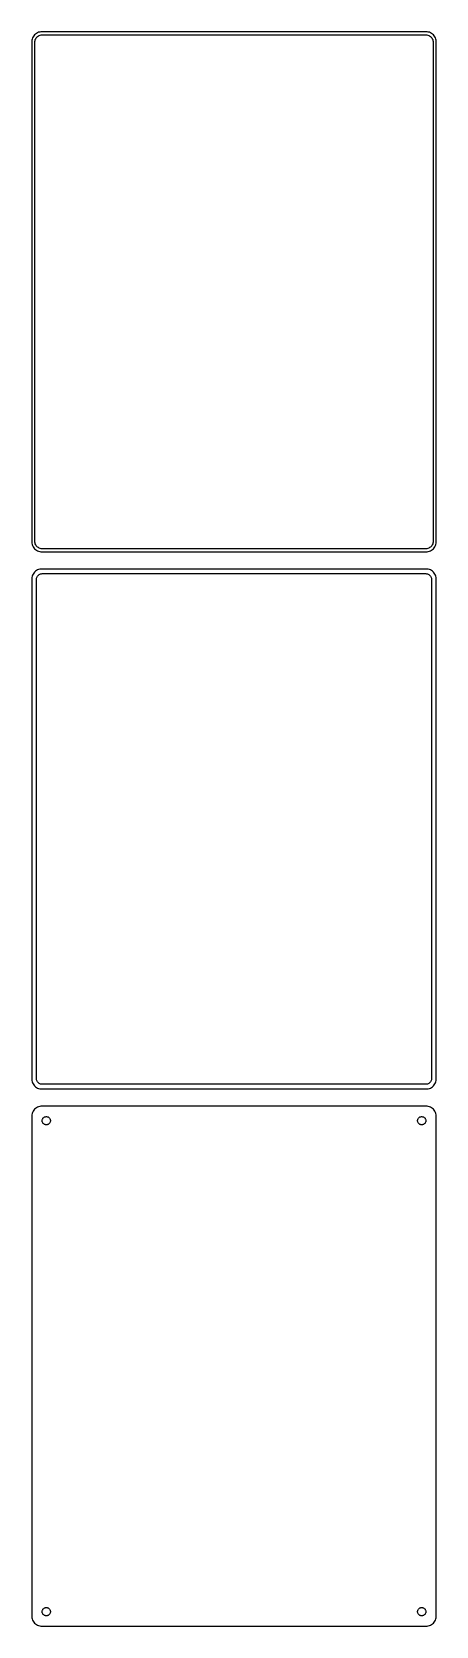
# Model space of a CAD drawing. Header units: metres. Extents: x -105 to 105, y 702 to 1530.
import ezdxf

# ---------------------------------------------------------------- set-up
doc = ezdxf.new("R2010")
doc.units = ezdxf.units.M

msp = doc.modelspace()

# ---------------------------------------------------------------- linework, layer by layer
for p, q in [((-104.961, 1525.63), (-105, 1525)), ((-105, 1525), (-105, 1265)), ((-104.843, 1526.24), (-104.961, 1525.63)), ((-104.649, 1526.84), (-104.843, 1526.24)), ((-104.382, 1527.41), (-104.649, 1526.84)), ((-104.045, 1527.94), (-104.382, 1527.41)), ((-103.645, 1528.42), (-104.045, 1527.94)), ((-103.187, 1528.85), (-103.645, 1528.42)), ((-103.5, 1524.5), (-103.468, 1525)), ((-103.5, 1265.5), (-103.5, 1524.5)), ((-103.468, 1525), (-103.374, 1525.49)), ((-103.374, 1525.49), (-103.219, 1525.97)), ((-103.219, 1525.97), (-103.005, 1526.43)), ((-102.679, 1529.22), (-103.187, 1528.85)), ((-103.005, 1526.43), (-102.736, 1526.85)), ((-102.736, 1526.85), (-102.416, 1527.24)), ((-102.129, 1529.52), (-102.679, 1529.22)), ((-102.416, 1527.24), (-102.05, 1527.58)), ((-101.545, 1529.76), (-102.129, 1529.52)), ((-102.05, 1527.58), (-101.643, 1527.88)), ((-101.643, 1527.88), (-101.203, 1528.12)), ((-100.937, 1529.91), (-101.545, 1529.76)), ((-101.203, 1528.12), (-100.736, 1528.3)), ((-100.314, 1529.99), (-100.937, 1529.91)), ((-100.736, 1528.3), (-100.25, 1528.43)), ((100.314, 1529.99), (-100.314, 1529.99)), ((-100.25, 1528.43), (-99.7512, 1528.49)), ((-99.7512, 1528.49), (99.7512, 1528.49)), ((99.7512, 1528.49), (100.25, 1528.43)), ((100.25, 1528.43), (100.736, 1528.3)), ((100.937, 1529.91), (100.314, 1529.99)), ((100.736, 1528.3), (101.203, 1528.12)), ((101.545, 1529.76), (100.937, 1529.91)), ((101.203, 1528.12), (101.643, 1527.88)), ((102.129, 1529.52), (101.545, 1529.76)), ((101.643, 1527.88), (102.05, 1527.58)), ((102.05, 1527.58), (102.416, 1527.24)), ((102.679, 1529.22), (102.129, 1529.52)), ((102.416, 1527.24), (102.736, 1526.85)), ((103.187, 1528.85), (102.679, 1529.22)), ((102.736, 1526.85), (103.005, 1526.43)), ((103.005, 1526.43), (103.219, 1525.97)), ((103.645, 1528.42), (103.187, 1528.85)), ((103.219, 1525.97), (103.374, 1525.49)), ((103.374, 1525.49), (103.468, 1525)), ((103.468, 1525), (103.5, 1524.5)), ((103.5, 1524.5), (103.5, 1265.5)), ((104.045, 1527.94), (103.645, 1528.42)), ((104.382, 1527.41), (104.045, 1527.94)), ((104.649, 1526.84), (104.382, 1527.41)), ((104.843, 1526.24), (104.649, 1526.84)), ((104.961, 1525.63), (104.843, 1526.24)), ((105, 1525), (104.961, 1525.63)), ((105, 1265), (105, 1525)), ((-105, 1265), (-104.961, 1264.37)), ((-104.961, 1264.37), (-104.843, 1263.76)), ((-104.843, 1263.76), (-104.649, 1263.16)), ((-104.649, 1263.16), (-104.382, 1262.59)), ((-104.382, 1262.59), (-104.045, 1262.06)), ((-104.045, 1262.06), (-103.645, 1261.58)), ((-103.645, 1261.58), (-103.187, 1261.15)), ((-103.468, 1265), (-103.5, 1265.5)), ((-103.374, 1264.51), (-103.468, 1265)), ((-103.219, 1264.03), (-103.374, 1264.51)), ((-103.005, 1263.57), (-103.219, 1264.03)), ((-103.187, 1261.15), (-102.679, 1260.78)), ((-102.736, 1263.15), (-103.005, 1263.57)), ((-102.416, 1262.76), (-102.736, 1263.15)), ((-102.679, 1260.78), (-102.129, 1260.48)), ((-102.05, 1262.42), (-102.416, 1262.76)), ((-102.129, 1260.48), (-101.545, 1260.24)), ((-101.643, 1262.12), (-102.05, 1262.42)), ((-101.203, 1261.88), (-101.643, 1262.12)), ((-101.545, 1260.24), (-100.937, 1260.09)), ((-100.736, 1261.7), (-101.203, 1261.88)), ((-100.937, 1260.09), (-100.314, 1260.01)), ((-100.25, 1261.57), (-100.736, 1261.7)), ((-100.314, 1260.01), (100.314, 1260.01)), ((-99.7512, 1261.51), (-100.25, 1261.57)), ((99.7512, 1261.51), (-99.7512, 1261.51)), ((100.25, 1261.57), (99.7512, 1261.51)), ((100.736, 1261.7), (100.25, 1261.57)), ((100.314, 1260.01), (100.937, 1260.09)), ((101.203, 1261.88), (100.736, 1261.7)), ((100.937, 1260.09), (101.545, 1260.24)), ((101.643, 1262.12), (101.203, 1261.88)), ((101.545, 1260.24), (102.129, 1260.48)), ((102.05, 1262.42), (101.643, 1262.12)), ((102.416, 1262.76), (102.05, 1262.42)), ((102.129, 1260.48), (102.679, 1260.78)), ((102.736, 1263.15), (102.416, 1262.76)), ((102.679, 1260.78), (103.187, 1261.15)), ((103.005, 1263.57), (102.736, 1263.15)), ((103.219, 1264.03), (103.005, 1263.57)), ((103.187, 1261.15), (103.645, 1261.58)), ((103.374, 1264.51), (103.219, 1264.03)), ((103.468, 1265), (103.374, 1264.51)), ((103.5, 1265.5), (103.468, 1265)), ((103.645, 1261.58), (104.045, 1262.06)), ((104.045, 1262.06), (104.382, 1262.59)), ((104.382, 1262.59), (104.649, 1263.16)), ((104.649, 1263.16), (104.843, 1263.76)), ((104.843, 1263.76), (104.961, 1264.37)), ((104.961, 1264.37), (105, 1265)), ((-102.129, 1250.52), (-102.679, 1250.22)), ((-101.545, 1250.76), (-102.129, 1250.52)), ((-100.937, 1250.91), (-101.545, 1250.76)), ((-100.314, 1250.99), (-100.937, 1250.91)), ((100.314, 1250.99), (-100.314, 1250.99)), ((100.937, 1250.91), (100.314, 1250.99)), ((101.545, 1250.76), (100.937, 1250.91)), ((102.129, 1250.52), (101.545, 1250.76)), ((102.679, 1250.22), (102.129, 1250.52)), ((-104.961, 1246.63), (-105, 1246)), ((-105, 1246), (-105, 986)), ((-104.843, 1247.24), (-104.961, 1246.63)), ((-104.649, 1247.84), (-104.843, 1247.24)), ((-104.382, 1248.41), (-104.649, 1247.84)), ((-104.045, 1248.94), (-104.382, 1248.41)), ((-103.645, 1249.42), (-104.045, 1248.94)), ((-103.187, 1249.85), (-103.645, 1249.42)), ((-102.679, 1250.22), (-103.187, 1249.85)), ((-102.613, 1245.5), (-102.588, 1245.89)), ((-102.613, 986.5), (-102.613, 1245.5)), ((-102.588, 1245.89), (-102.515, 1246.27)), ((-102.515, 1246.27), (-102.394, 1246.65)), ((-102.394, 1246.65), (-102.228, 1247)), ((-102.228, 1247), (-102.018, 1247.33)), ((-102.018, 1247.33), (-101.769, 1247.63)), ((-101.769, 1247.63), (-101.484, 1247.9)), ((-101.484, 1247.9), (-101.168, 1248.13)), ((-101.168, 1248.13), (-100.825, 1248.32)), ((-100.825, 1248.32), (-100.462, 1248.46)), ((-100.462, 1248.46), (-100.083, 1248.56)), ((-100.083, 1248.56), (-99.6955, 1248.61)), ((-99.6955, 1248.61), (99.6955, 1248.61)), ((99.6955, 1248.61), (100.083, 1248.56)), ((100.083, 1248.56), (100.462, 1248.46)), ((100.462, 1248.46), (100.825, 1248.32)), ((100.825, 1248.32), (101.168, 1248.13)), ((101.168, 1248.13), (101.484, 1247.9)), ((101.484, 1247.9), (101.769, 1247.63)), ((101.769, 1247.63), (102.018, 1247.33)), ((102.018, 1247.33), (102.228, 1247)), ((102.228, 1247), (102.394, 1246.65)), ((102.394, 1246.65), (102.515, 1246.27)), ((102.515, 1246.27), (102.588, 1245.89)), ((102.588, 1245.89), (102.613, 1245.5)), ((102.613, 1245.5), (102.613, 986.5)), ((103.187, 1249.85), (102.679, 1250.22)), ((103.645, 1249.42), (103.187, 1249.85)), ((104.045, 1248.94), (103.645, 1249.42)), ((104.382, 1248.41), (104.045, 1248.94)), ((104.649, 1247.84), (104.382, 1248.41)), ((104.843, 1247.24), (104.649, 1247.84)), ((104.961, 1246.63), (104.843, 1247.24)), ((105, 1246), (104.961, 1246.63)), ((105, 986), (105, 1246)), ((-105, 986), (-104.961, 985.373)), ((-104.961, 985.373), (-104.843, 984.757)), ((-102.588, 986.11), (-102.613, 986.5)), ((-102.515, 985.726), (-102.588, 986.11)), ((-102.394, 985.354), (-102.515, 985.726)), ((-102.228, 985), (-102.394, 985.354)), ((102.394, 985.354), (102.228, 985)), ((102.515, 985.726), (102.394, 985.354)), ((102.588, 986.11), (102.515, 985.726)), ((102.613, 986.5), (102.588, 986.11)), ((104.843, 984.757), (104.961, 985.373)), ((104.961, 985.373), (105, 986)), ((-104.843, 984.757), (-104.649, 984.159)), ((-104.649, 984.159), (-104.382, 983.591)), ((-104.382, 983.591), (-104.045, 983.061)), ((-104.045, 983.061), (-103.645, 982.577)), ((-103.645, 982.577), (-103.187, 982.147)), ((-103.187, 982.147), (-102.679, 981.778)), ((-102.679, 981.778), (-102.129, 981.476)), ((-102.018, 984.67), (-102.228, 985)), ((-102.129, 981.476), (-101.545, 981.245)), ((-101.769, 984.369), (-102.018, 984.67)), ((-101.484, 984.101), (-101.769, 984.369)), ((-101.545, 981.245), (-100.937, 981.089)), ((-101.168, 983.872), (-101.484, 984.101)), ((-100.825, 983.683), (-101.168, 983.872)), ((-100.937, 981.089), (-100.314, 981.01)), ((-100.462, 983.539), (-100.825, 983.683)), ((-100.083, 983.442), (-100.462, 983.539)), ((-100.314, 981.01), (100.314, 981.01)), ((-99.6955, 983.393), (-100.083, 983.442)), ((99.6955, 983.393), (-99.6955, 983.393)), ((100.083, 983.442), (99.6955, 983.393)), ((100.462, 983.539), (100.083, 983.442)), ((100.314, 981.01), (100.937, 981.089)), ((100.825, 983.683), (100.462, 983.539)), ((101.168, 983.872), (100.825, 983.683)), ((100.937, 981.089), (101.545, 981.245)), ((101.484, 984.101), (101.168, 983.872)), ((101.769, 984.369), (101.484, 984.101)), ((101.545, 981.245), (102.129, 981.476)), ((102.018, 984.67), (101.769, 984.369)), ((102.228, 985), (102.018, 984.67)), ((102.129, 981.476), (102.679, 981.778)), ((102.679, 981.778), (103.187, 982.147)), ((103.187, 982.147), (103.645, 982.577)), ((103.645, 982.577), (104.045, 983.061)), ((104.045, 983.061), (104.382, 983.591)), ((104.382, 983.591), (104.649, 984.159)), ((104.649, 984.159), (104.843, 984.757)), ((-104.649, 968.841), (-104.843, 968.243)), ((-104.382, 969.409), (-104.649, 968.841)), ((-104.045, 969.939), (-104.382, 969.409)), ((-103.645, 970.423), (-104.045, 969.939)), ((-103.187, 970.853), (-103.645, 970.423)), ((-102.679, 971.222), (-103.187, 970.853)), ((-102.129, 971.524), (-102.679, 971.222)), ((-101.545, 971.755), (-102.129, 971.524)), ((-100.937, 971.911), (-101.545, 971.755)), ((-100.314, 971.99), (-100.937, 971.911)), ((100.314, 971.99), (-100.314, 971.99)), ((100.937, 971.911), (100.314, 971.99)), ((101.545, 971.755), (100.937, 971.911)), ((102.129, 971.524), (101.545, 971.755)), ((102.679, 971.222), (102.129, 971.524)), ((103.187, 970.853), (102.679, 971.222)), ((103.645, 970.423), (103.187, 970.853)), ((104.045, 969.939), (103.645, 970.423)), ((104.382, 969.409), (104.045, 969.939)), ((104.649, 968.841), (104.382, 969.409)), ((104.843, 968.243), (104.649, 968.841)), ((-104.961, 967.627), (-105, 967)), ((-105, 967), (-105, 707)), ((-104.843, 968.243), (-104.961, 967.627)), ((-99.6353, 964.5), (-99.6185, 964.768)), ((-99.6185, 964.232), (-99.6353, 964.5)), ((-99.6185, 964.768), (-99.5682, 965.031)), ((-99.5682, 963.969), (-99.6185, 964.232)), ((-99.5682, 965.031), (-99.4853, 965.286)), ((-99.4853, 963.714), (-99.5682, 963.969)), ((-99.4853, 965.286), (-99.3712, 965.529)), ((-99.3712, 963.471), (-99.4853, 963.714)), ((-99.3712, 965.529), (-99.2275, 965.755)), ((-99.2275, 963.245), (-99.3712, 963.471)), ((-99.2275, 965.755), (-99.0566, 965.962)), ((-99.0566, 963.038), (-99.2275, 963.245)), ((-99.0566, 965.962), (-98.8611, 966.145)), ((-98.8611, 962.855), (-99.0566, 963.038)), ((-98.8611, 966.145), (-98.6441, 966.303)), ((-98.6441, 962.697), (-98.8611, 962.855)), ((-98.6441, 966.303), (-98.4092, 966.432)), ((-98.4092, 962.568), (-98.6441, 962.697)), ((-98.4092, 966.432), (-98.1598, 966.531)), ((-98.1598, 962.469), (-98.4092, 962.568)), ((-98.1598, 966.531), (-97.9001, 966.597)), ((-97.9001, 962.403), (-98.1598, 962.469)), ((-97.9001, 966.597), (-97.6341, 966.631)), ((-97.6341, 962.369), (-97.9001, 962.403)), ((-97.6341, 966.631), (-97.3659, 966.631)), ((-97.3659, 962.369), (-97.6341, 962.369)), ((-97.3659, 966.631), (-97.0999, 966.597)), ((-97.0999, 962.403), (-97.3659, 962.369)), ((-97.0999, 966.597), (-96.8401, 966.531)), ((-96.8401, 962.469), (-97.0999, 962.403)), ((-96.8401, 966.531), (-96.5908, 966.432)), ((-96.5908, 962.568), (-96.8401, 962.469)), ((-96.5908, 966.432), (-96.3559, 966.303)), ((-96.3559, 962.697), (-96.5908, 962.568)), ((-96.3559, 966.303), (-96.1389, 966.145)), ((-96.1389, 962.855), (-96.3559, 962.697)), ((-96.1389, 966.145), (-95.9434, 965.962)), ((-95.9434, 963.038), (-96.1389, 962.855)), ((-95.9434, 965.962), (-95.7725, 965.755)), ((-95.7725, 963.245), (-95.9434, 963.038)), ((-95.7725, 965.755), (-95.6288, 965.529)), ((-95.6288, 963.471), (-95.7725, 963.245)), ((-95.6288, 965.529), (-95.5146, 965.286)), ((-95.5146, 963.714), (-95.6288, 963.471)), ((-95.5146, 965.286), (-95.4318, 965.031)), ((-95.4318, 963.969), (-95.5146, 963.714)), ((-95.4318, 965.031), (-95.3815, 964.768)), ((-95.3815, 964.232), (-95.4318, 963.969)), ((-95.3815, 964.768), (-95.3647, 964.5)), ((-95.3647, 964.5), (-95.3815, 964.232)), ((95.3647, 964.5), (95.3815, 964.768)), ((95.3815, 964.232), (95.3647, 964.5)), ((95.3815, 964.768), (95.4318, 965.031)), ((95.4318, 963.969), (95.3815, 964.232)), ((95.4318, 965.031), (95.5146, 965.286)), ((95.5146, 963.714), (95.4318, 963.969)), ((95.5146, 965.286), (95.6288, 965.529)), ((95.6288, 963.471), (95.5146, 963.714)), ((95.6288, 965.529), (95.7725, 965.755)), ((95.7725, 963.245), (95.6288, 963.471)), ((95.7725, 965.755), (95.9434, 965.962)), ((95.9434, 963.038), (95.7725, 963.245)), ((95.9434, 965.962), (96.1389, 966.145)), ((96.1389, 962.855), (95.9434, 963.038)), ((96.1389, 966.145), (96.3559, 966.303)), ((96.3559, 962.697), (96.1389, 962.855)), ((96.3559, 966.303), (96.5908, 966.432)), ((96.5908, 962.568), (96.3559, 962.697)), ((96.5908, 966.432), (96.8401, 966.531)), ((96.8401, 962.469), (96.5908, 962.568)), ((96.8401, 966.531), (97.0999, 966.597)), ((97.0999, 962.403), (96.8401, 962.469)), ((97.0999, 966.597), (97.3659, 966.631)), ((97.3659, 962.369), (97.0999, 962.403)), ((97.3659, 966.631), (97.6341, 966.631)), ((97.6341, 962.369), (97.3659, 962.369)), ((97.6341, 966.631), (97.9001, 966.597)), ((97.9001, 962.403), (97.6341, 962.369)), ((97.9001, 966.597), (98.1598, 966.531)), ((98.1598, 962.469), (97.9001, 962.403)), ((98.1598, 966.531), (98.4092, 966.432)), ((98.4092, 962.568), (98.1598, 962.469)), ((98.4092, 966.432), (98.6441, 966.303)), ((98.6441, 962.697), (98.4092, 962.568)), ((98.6441, 966.303), (98.8611, 966.145)), ((98.8611, 962.855), (98.6441, 962.697)), ((98.8611, 966.145), (99.0566, 965.962)), ((99.0566, 963.038), (98.8611, 962.855)), ((99.0566, 965.962), (99.2275, 965.755)), ((99.2275, 963.245), (99.0566, 963.038)), ((99.2275, 965.755), (99.3712, 965.529)), ((99.3712, 963.471), (99.2275, 963.245)), ((99.3712, 965.529), (99.4853, 965.286)), ((99.4853, 963.714), (99.3712, 963.471)), ((99.4853, 965.286), (99.5682, 965.031)), ((99.5682, 963.969), (99.4853, 963.714)), ((99.5682, 965.031), (99.6185, 964.768)), ((99.6185, 964.232), (99.5682, 963.969)), ((99.6185, 964.768), (99.6353, 964.5)), ((99.6353, 964.5), (99.6185, 964.232)), ((104.961, 967.627), (104.843, 968.243)), ((105, 967), (104.961, 967.627)), ((105, 707), (105, 967)), ((-105, 707), (-104.961, 706.373)), ((-104.961, 706.373), (-104.843, 705.757)), ((-104.843, 705.757), (-104.649, 705.159)), ((-104.649, 705.159), (-104.382, 704.591)), ((-104.382, 704.591), (-104.045, 704.061)), ((-104.045, 704.061), (-103.645, 703.577)), ((-99.6353, 709.5), (-99.6185, 709.768)), ((-99.6185, 709.232), (-99.6353, 709.5)), ((-99.6185, 709.768), (-99.5682, 710.031)), ((-99.5682, 708.969), (-99.6185, 709.232)), ((-99.5682, 710.031), (-99.4853, 710.286)), ((-99.4853, 708.714), (-99.5682, 708.969)), ((-99.4853, 710.286), (-99.3712, 710.529)), ((-99.3712, 708.471), (-99.4853, 708.714)), ((-99.3712, 710.529), (-99.2275, 710.755)), ((-99.2275, 708.245), (-99.3712, 708.471)), ((-99.2275, 710.755), (-99.0566, 710.962)), ((-99.0566, 708.038), (-99.2275, 708.245)), ((-99.0566, 710.962), (-98.8611, 711.145)), ((-98.8611, 707.855), (-99.0566, 708.038)), ((-98.8611, 711.145), (-98.6441, 711.303)), ((-98.6441, 707.697), (-98.8611, 707.855)), ((-98.6441, 711.303), (-98.4092, 711.432)), ((-98.4092, 707.568), (-98.6441, 707.697)), ((-98.4092, 711.432), (-98.1598, 711.531)), ((-98.1598, 707.469), (-98.4092, 707.568)), ((-98.1598, 711.531), (-97.9001, 711.597)), ((-97.9001, 707.403), (-98.1598, 707.469)), ((-97.9001, 711.597), (-97.6341, 711.631)), ((-97.6341, 707.369), (-97.9001, 707.403)), ((-97.6341, 711.631), (-97.3659, 711.631)), ((-97.3659, 707.369), (-97.6341, 707.369)), ((-97.3659, 711.631), (-97.0999, 711.597)), ((-97.0999, 707.403), (-97.3659, 707.369)), ((-97.0999, 711.597), (-96.8401, 711.531)), ((-96.8401, 707.469), (-97.0999, 707.403)), ((-96.8401, 711.531), (-96.5908, 711.432)), ((-96.5908, 707.568), (-96.8401, 707.469)), ((-96.5908, 711.432), (-96.3559, 711.303)), ((-96.3559, 707.697), (-96.5908, 707.568)), ((-96.3559, 711.303), (-96.1389, 711.145)), ((-96.1389, 707.855), (-96.3559, 707.697)), ((-96.1389, 711.145), (-95.9434, 710.962)), ((-95.9434, 708.038), (-96.1389, 707.855)), ((-95.9434, 710.962), (-95.7725, 710.755)), ((-95.7725, 708.245), (-95.9434, 708.038)), ((-95.7725, 710.755), (-95.6288, 710.529)), ((-95.6288, 708.471), (-95.7725, 708.245)), ((-95.6288, 710.529), (-95.5146, 710.286)), ((-95.5146, 708.714), (-95.6288, 708.471)), ((-95.5146, 710.286), (-95.4318, 710.031)), ((-95.4318, 708.969), (-95.5146, 708.714)), ((-95.4318, 710.031), (-95.3815, 709.768)), ((-95.3815, 709.232), (-95.4318, 708.969)), ((-95.3815, 709.768), (-95.3647, 709.5)), ((-95.3647, 709.5), (-95.3815, 709.232)), ((95.3647, 709.5), (95.3815, 709.768)), ((95.3815, 709.232), (95.3647, 709.5)), ((95.3815, 709.768), (95.4318, 710.031)), ((95.4318, 708.969), (95.3815, 709.232)), ((95.4318, 710.031), (95.5146, 710.286)), ((95.5146, 708.714), (95.4318, 708.969)), ((95.5146, 710.286), (95.6288, 710.529)), ((95.6288, 708.471), (95.5146, 708.714)), ((95.6288, 710.529), (95.7725, 710.755)), ((95.7725, 708.245), (95.6288, 708.471)), ((95.7725, 710.755), (95.9434, 710.962)), ((95.9434, 708.038), (95.7725, 708.245)), ((95.9434, 710.962), (96.1389, 711.145)), ((96.1389, 707.855), (95.9434, 708.038)), ((96.1389, 711.145), (96.3559, 711.303)), ((96.3559, 707.697), (96.1389, 707.855)), ((96.3559, 711.303), (96.5908, 711.432)), ((96.5908, 707.568), (96.3559, 707.697)), ((96.5908, 711.432), (96.8401, 711.531)), ((96.8401, 707.469), (96.5908, 707.568)), ((96.8401, 711.531), (97.0999, 711.597)), ((97.0999, 707.403), (96.8401, 707.469)), ((97.0999, 711.597), (97.3659, 711.631)), ((97.3659, 707.369), (97.0999, 707.403)), ((97.3659, 711.631), (97.6341, 711.631)), ((97.6341, 707.369), (97.3659, 707.369)), ((97.6341, 711.631), (97.9001, 711.597)), ((97.9001, 707.403), (97.6341, 707.369)), ((97.9001, 711.597), (98.1598, 711.531)), ((98.1598, 707.469), (97.9001, 707.403)), ((98.1598, 711.531), (98.4092, 711.432)), ((98.4092, 707.568), (98.1598, 707.469)), ((98.4092, 711.432), (98.6441, 711.303)), ((98.6441, 707.697), (98.4092, 707.568)), ((98.6441, 711.303), (98.8611, 711.145)), ((98.8611, 707.855), (98.6441, 707.697)), ((98.8611, 711.145), (99.0566, 710.962)), ((99.0566, 708.038), (98.8611, 707.855)), ((99.0566, 710.962), (99.2275, 710.755)), ((99.2275, 708.245), (99.0566, 708.038)), ((99.2275, 710.755), (99.3712, 710.529)), ((99.3712, 708.471), (99.2275, 708.245)), ((99.3712, 710.529), (99.4853, 710.286)), ((99.4853, 708.714), (99.3712, 708.471)), ((99.4853, 710.286), (99.5682, 710.031)), ((99.5682, 708.969), (99.4853, 708.714)), ((99.5682, 710.031), (99.6185, 709.768)), ((99.6185, 709.232), (99.5682, 708.969)), ((99.6185, 709.768), (99.6353, 709.5)), ((99.6353, 709.5), (99.6185, 709.232)), ((103.645, 703.577), (104.045, 704.061)), ((104.045, 704.061), (104.382, 704.591)), ((104.382, 704.591), (104.649, 705.159)), ((104.649, 705.159), (104.843, 705.757)), ((104.843, 705.757), (104.961, 706.373)), ((104.961, 706.373), (105, 707)), ((-103.645, 703.577), (-103.187, 703.147)), ((-103.187, 703.147), (-102.679, 702.778)), ((-102.679, 702.778), (-102.129, 702.476)), ((-102.129, 702.476), (-101.545, 702.245)), ((-101.545, 702.245), (-100.937, 702.089)), ((-100.937, 702.089), (-100.314, 702.01)), ((-100.314, 702.01), (100.314, 702.01)), ((100.314, 702.01), (100.937, 702.089)), ((100.937, 702.089), (101.545, 702.245)), ((101.545, 702.245), (102.129, 702.476)), ((102.129, 702.476), (102.679, 702.778)), ((102.679, 702.778), (103.187, 703.147)), ((103.187, 703.147), (103.645, 703.577))]:
    msp.add_line(p, q)

doc.saveas('drawing.dxf')
